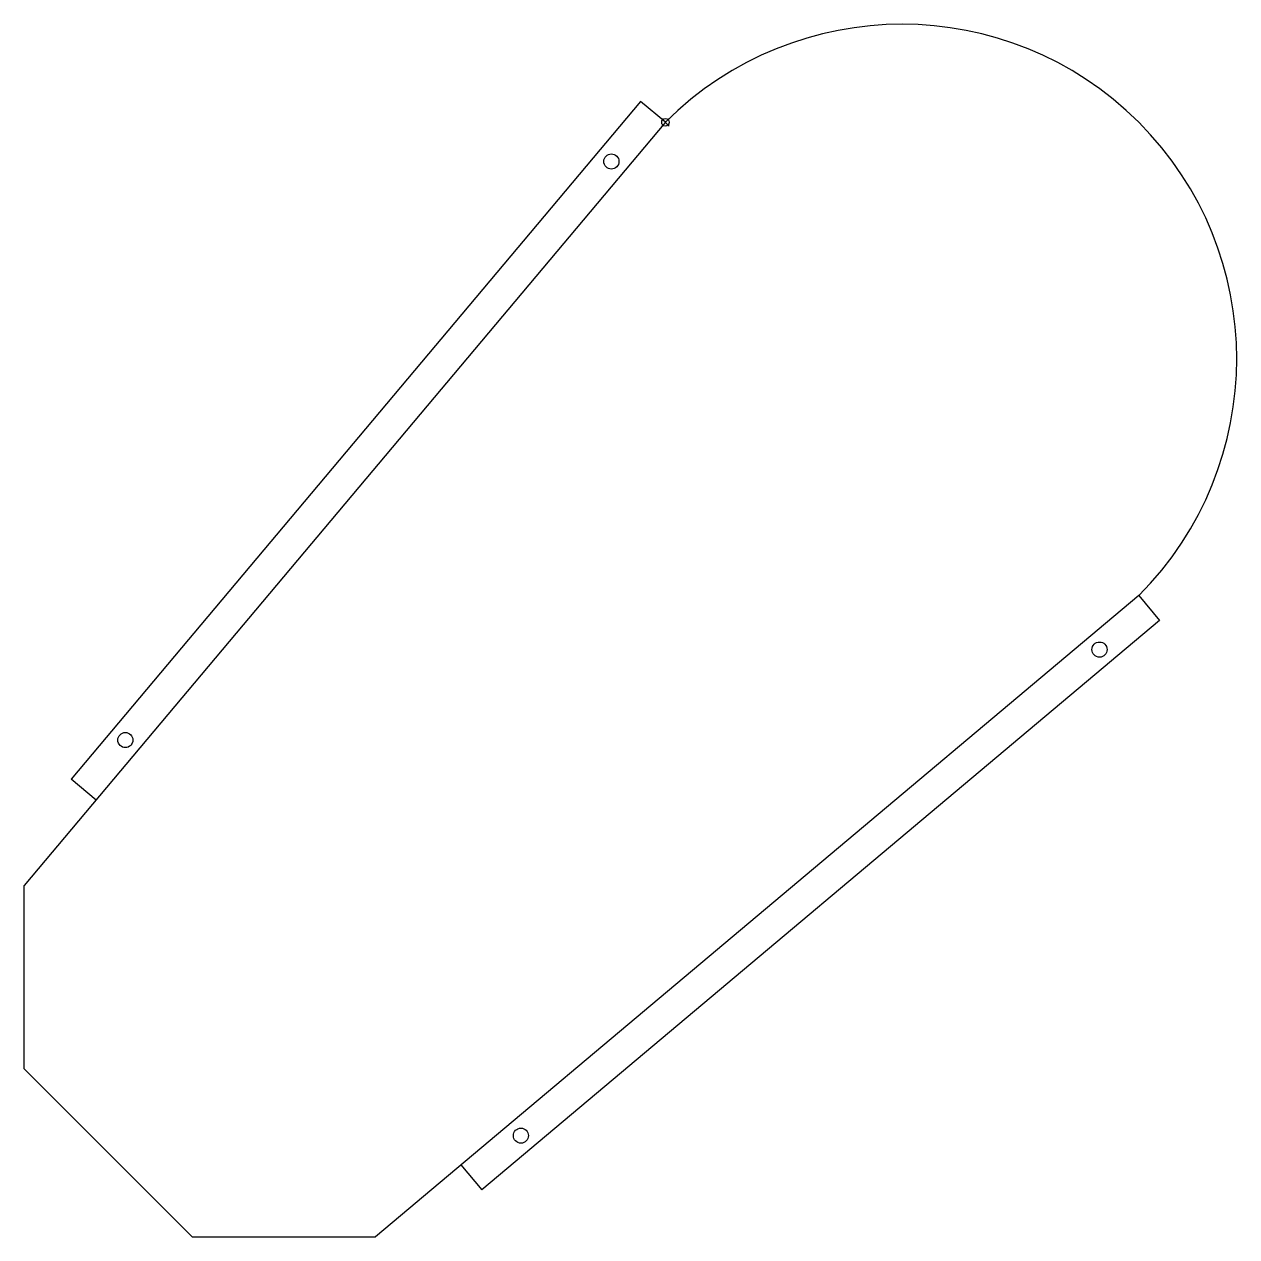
# Model space of a CAD drawing. Extents: x -298 to 264, y 248 to 810.
import ezdxf

# ---------------------------------------------------------------- set-up
doc = ezdxf.new("R2010")
doc.units = 0
doc.header["$MEASUREMENT"] = 0
doc.layers.get('0').update_dxf_attribs({"linetype": 'CONTINUOUS'})
doc.layers.add('$PARTREF_BOM', color=7, linetype='CONTINUOUS')
doc.styles.get("Standard").update_dxf_attribs({"font": 'txt.shx', "bigfont": 'chineset.shx'})

# ---------------------------------------------------------------- blocks, each defined once
blk = doc.blocks.new('PARTREF')
at = {"layer": '$PARTREF_BOM', "color": 2}
for p, q in [((-1.75, -1.75), (1.75, 1.75)), ((-1.75, 1.75), (1.75, -1.75))]:
    blk.add_line(p, q, dxfattribs=at)
blk.add_circle((0, 0), 1.75, dxfattribs=at)
at = {"layer": '$PARTREF_BOM', "color": 2, "flags": 1}
for tag, p in [('TAG5', (-16.09, -4.95)), ('TAG10', (-5.65, -5)), ('TAG15', (5.59, -4.74)), ('TAG4', (-16.09, -8.95)), ('TAG3', (-16.09, -12.95)), ('TAG9', (-5.65, -9)), ('TAG8', (-5.65, -13)), ('TAG14', (5.59, -8.74)), ('TAG13', (5.59, -12.74)), ('TAG2', (-16.09, -16.95)), ('TAG7', (-5.65, -17)), ('TAG12', (5.59, -16.74)), ('TAG1', (-16.09, -20.95)), ('TAG6', (-5.65, -21)), ('TAG11', (5.59, -20.74))]:
    blk.add_attdef(tag, p, '', height=2.5, dxfattribs=at)

msp = doc.modelspace()

# ---------------------------------------------------------------- linework, layer by layer
at = {"color": 7, "linetype": 'CONTINUOUS'}
for p, q in [((-12.16, 774.11), (-275.87, 460.17)), ((-0.68, 764.46), (-12.16, 774.11)), ((-0.68, 764.46), (-297.66, 410.91)), ((218.53, 545.26), (-135.03, 248.27)), ((218.53, 545.26), (228.17, 533.77)), ((228.17, 533.77), (-85.77, 270.06)), ((-264.39, 450.52), (-275.87, 460.17)), ((-297.66, 326.05), (-297.66, 410.91)), ((-297.66, 326.05), (-219.88, 248.27)), ((-95.41, 281.55), (-85.77, 270.06)), ((-219.88, 248.27), (-135.03, 248.27))]:
    msp.add_line(p, q, dxfattribs=at)
for centre in [(-25.72, 746.31), (200.38, 520.22), (-250.83, 478.32), (-67.62, 295.1)]:
    msp.add_circle(centre, 3.5, dxfattribs=at)
msp.add_arc((108.92, 654.86), 155, 315, 135, dxfattribs=at)

# ---------------------------------------------------------------- block references
at = {"color": 7}
msp.add_blockref('PARTREF', (-0.68, 764.46), dxfattribs=at)

doc.saveas('drawing.dxf')
